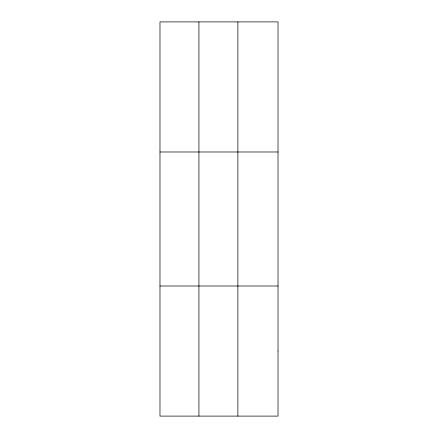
<?xml version="1.0" encoding="UTF-8"?>
<svg xmlns="http://www.w3.org/2000/svg" width="438" height="438" viewBox="0 0 438 438"><rect width="100%" height="100%" fill="white"/><g stroke="black" fill="none" stroke-linecap="round" stroke-linejoin="round"><path stroke-width="0.66" d="M198.934 21.9L198.934 416.1M237.883 21.9L237.883 416.1M159.98 151.986L278.021 151.986M159.98 286.014L278.021 286.014M278.021 351.057L278.021 416.1L159.98 416.1L159.98 21.9L278.021 21.9L278.021 351.057"/></g></svg>
